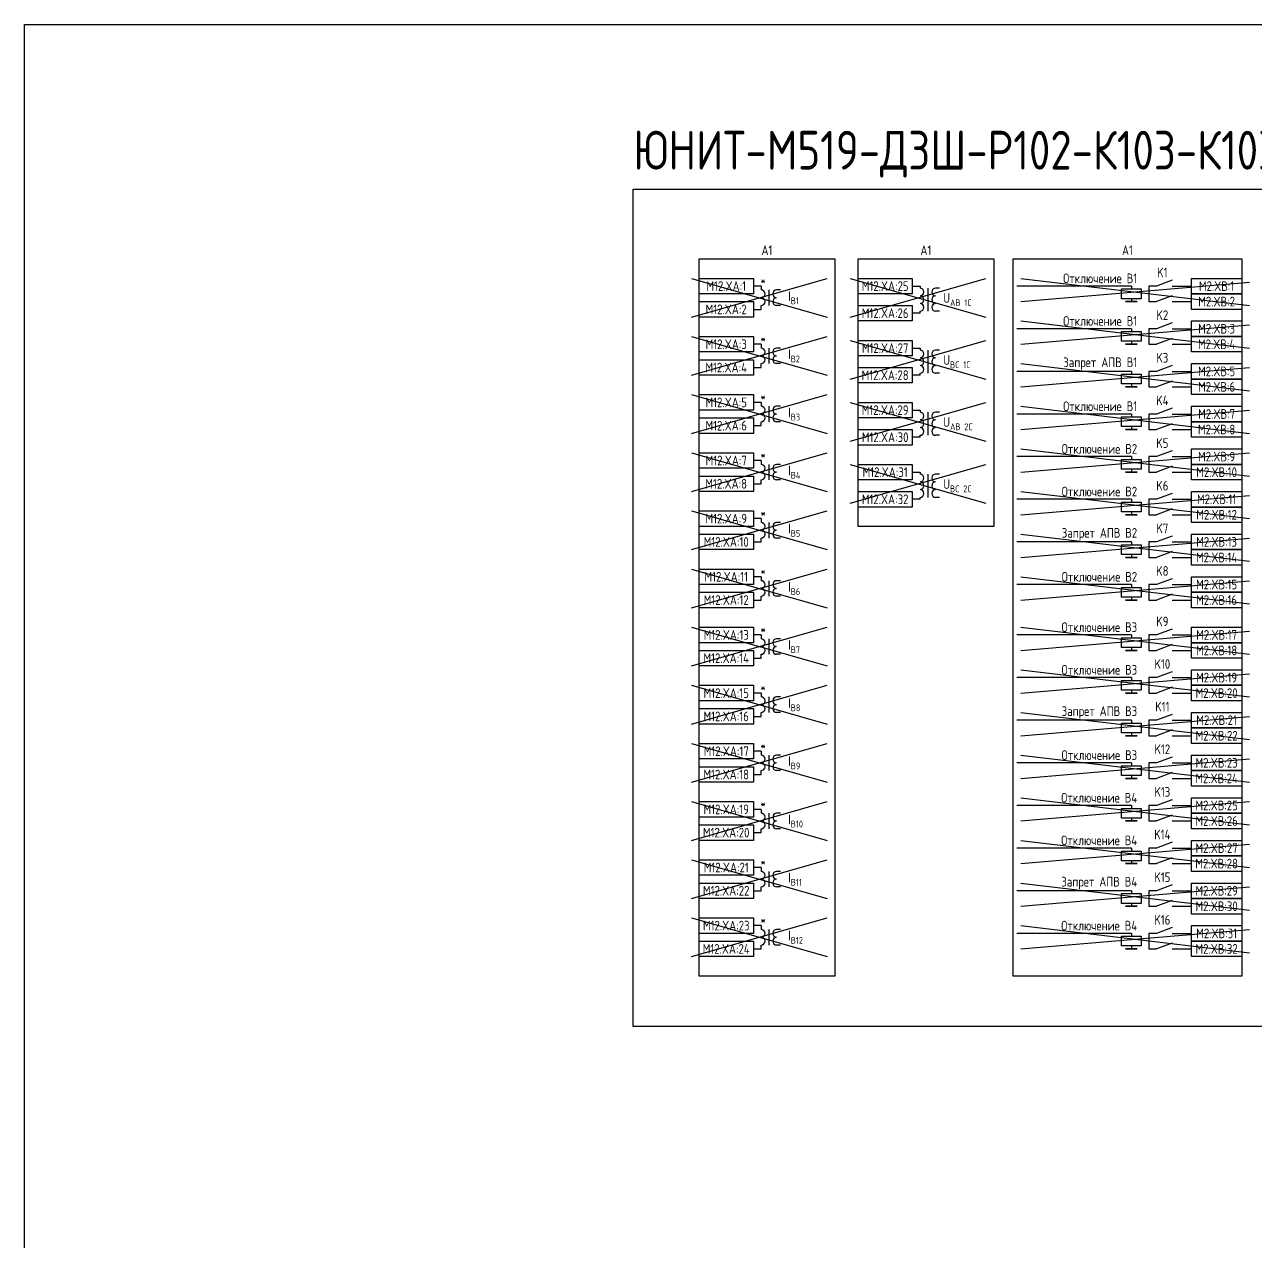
# Model space of a CAD drawing. Header units: millimetres. Extents: x -997 to 6341, y -90 to 618.
# Drawn here: x -997 to -679.5, y 304.1 to 618 of the extents above; entities that cross this region are included whole.
import ezdxf

# ---------------------------------------------------------------- set-up
doc = ezdxf.new("R2010")
doc.units = ezdxf.units.MM
doc.styles.add('Gost_type_A', font='GOST_A.TTF')

msp = doc.modelspace()

# ---------------------------------------------------------------- linework, layer by layer
at = {"color": 210}
for p, q in [((-825, 552.54), (-790, 542.54)), ((-825, 542.54), (-790, 552.54)), ((-784, 552.54), (-749, 542.54)), ((-784, 542.54), (-749, 552.54)), ((-740, 552.54), (-681, 545.54)), ((-740, 546.54), (-681, 551.54)), ((-740, 541.54), (-681, 534.54)), ((-740, 535.54), (-681, 540.54)), ((-825, 537.54), (-790, 527.54)), ((-825, 527.54), (-790, 537.54)), ((-784, 536.54), (-749, 526.54)), ((-784, 526.54), (-749, 536.54)), ((-740, 530.54), (-681, 523.54)), ((-740, 524.54), (-681, 529.54)), ((-825, 522.54), (-790, 512.54)), ((-825, 512.54), (-790, 522.54)), ((-784, 520.54), (-749, 510.54)), ((-784, 510.54), (-749, 520.54)), ((-740, 519.54), (-681, 512.54)), ((-740, 513.54), (-681, 518.54)), ((-740, 508.54), (-681, 501.54)), ((-825, 507.54), (-790, 497.54)), ((-825, 497.54), (-790, 507.54)), ((-740, 502.54), (-681, 507.54)), ((-784, 504.54), (-749, 494.54)), ((-784, 494.54), (-749, 504.54)), ((-740, 497.54), (-681, 490.54)), ((-740, 491.54), (-681, 496.54)), ((-825, 492.54), (-790, 482.54)), ((-825, 482.54), (-790, 492.54)), ((-740, 486.54), (-681, 479.54)), ((-740, 480.54), (-681, 485.54)), ((-825, 477.54), (-790, 467.54)), ((-825, 467.54), (-790, 477.54)), ((-740, 475.54), (-681, 468.54)), ((-740, 469.54), (-681, 474.54)), ((-825, 462.54), (-790, 452.54)), ((-825, 452.54), (-790, 462.54)), ((-740, 462.54), (-681, 455.54)), ((-740, 456.54), (-681, 461.54)), ((-740, 451.54), (-681, 444.54)), ((-740, 445.54), (-681, 450.54)), ((-825, 447.54), (-790, 437.54)), ((-825, 437.54), (-790, 447.54)), ((-740, 440.54), (-681, 433.54)), ((-740, 434.54), (-681, 439.54)), ((-825, 432.54), (-790, 422.54)), ((-825, 422.54), (-790, 432.54)), ((-740, 429.54), (-681, 422.54)), ((-740, 423.54), (-681, 428.54)), ((-825, 417.54), (-790, 407.54)), ((-825, 407.54), (-790, 417.54)), ((-740, 418.54), (-681, 411.54)), ((-740, 412.54), (-681, 417.54)), ((-740, 407.54), (-681, 400.54)), ((-740, 401.54), (-681, 406.54)), ((-825, 402.54), (-790, 392.54)), ((-825, 392.54), (-790, 402.54)), ((-740, 396.54), (-681, 389.54)), ((-740, 390.54), (-681, 395.54)), ((-740, 385.54), (-681, 378.54)), ((-740, 379.54), (-681, 384.54))]:
    msp.add_line(p, q, dxfattribs=at)
for p, q in [((-807, 550.54), (-809, 550.54)), ((-711.5, 550.54), (-741, 550.54)), ((-711.5, 550.54), (-711.5, 549.79)), ((-711.5, 547.29), (-711.5, 546.54)), ((-809, 544.54), (-807, 544.54)), ((-711.5, 539.54), (-741, 539.54)), ((-711.5, 539.54), (-711.5, 538.79)), ((-807, 535.54), (-809, 535.54)), ((-711.5, 536.29), (-711.5, 535.54)), ((-809, 529.54), (-807, 529.54)), ((-711.5, 528.54), (-741, 528.54)), ((-711.5, 528.54), (-711.5, 527.79)), ((-711.5, 525.29), (-711.5, 524.54)), ((-807, 520.54), (-809, 520.54)), ((-711.5, 517.54), (-741, 517.54)), ((-711.5, 517.54), (-711.5, 516.79)), ((-809, 514.54), (-807, 514.54)), ((-711.5, 514.29), (-711.5, 513.54)), ((-807, 505.54), (-809, 505.54)), ((-711.5, 506.54), (-741, 506.54)), ((-711.5, 506.54), (-711.5, 505.79)), ((-711.5, 503.29), (-711.5, 502.54)), ((-809, 499.54), (-807, 499.54)), ((-711.5, 495.54), (-741, 495.54)), ((-711.5, 495.54), (-711.5, 494.79)), ((-711.5, 492.29), (-711.5, 491.54)), ((-807, 490.54), (-809, 490.54)), ((-809, 484.54), (-807, 484.54)), ((-711.5, 484.54), (-741, 484.54)), ((-711.5, 484.54), (-711.5, 483.79)), ((-711.5, 481.29), (-711.5, 480.54)), ((-807, 475.54), (-809, 475.54)), ((-711.5, 473.54), (-741, 473.54)), ((-711.5, 473.54), (-711.5, 472.79)), ((-711.5, 470.29), (-711.5, 469.54)), ((-809, 469.54), (-807, 469.54)), ((-807, 460.54), (-809, 460.54)), ((-711.5, 460.54), (-741, 460.54)), ((-711.5, 460.54), (-711.5, 459.79)), ((-711.5, 457.29), (-711.5, 456.54)), ((-809, 454.54), (-807, 454.54)), ((-711.5, 449.54), (-741, 449.54)), ((-711.5, 449.54), (-711.5, 448.79)), ((-807, 445.54), (-809, 445.54)), ((-711.5, 446.29), (-711.5, 445.54)), ((-809, 439.54), (-807, 439.54)), ((-711.5, 438.54), (-741, 438.54)), ((-711.5, 438.54), (-711.5, 437.79)), ((-711.5, 435.29), (-711.5, 434.54)), ((-807, 430.54), (-809, 430.54)), ((-711.5, 427.54), (-741, 427.54)), ((-711.5, 427.54), (-711.5, 426.79)), ((-809, 424.54), (-807, 424.54)), ((-711.5, 424.29), (-711.5, 423.54)), ((-711.5, 416.54), (-741, 416.54)), ((-711.5, 416.54), (-711.5, 415.79)), ((-807, 415.54), (-809, 415.54)), ((-711.5, 413.29), (-711.5, 412.54)), ((-809, 409.54), (-807, 409.54)), ((-711.5, 405.54), (-741, 405.54)), ((-711.5, 405.54), (-711.5, 404.79)), ((-807, 400.54), (-809, 400.54)), ((-711.5, 402.29), (-711.5, 401.54)), ((-809, 394.54), (-807, 394.54)), ((-711.5, 394.54), (-741, 394.54)), ((-711.5, 394.54), (-711.5, 393.79)), ((-711.5, 391.29), (-711.5, 390.54)), ((-807, 385.54), (-809, 385.54)), ((-711.5, 383.54), (-741, 383.54)), ((-711.5, 383.54), (-711.5, 382.79)), ((-809, 379.54), (-807, 379.54)), ((-711.5, 380.29), (-711.5, 379.54))]:
    msp.add_line(p, q)
at = {"ltscale": 4}
for p, q in [((-807, 550.54), (-807, 549.54)), ((-807, 550.04), (-807, 549.54)), ((-805, 549.54), (-805, 545.54)), ((-805, 549.54), (-805, 545.54)), ((-802, 549.54), (-803, 549.54)), ((-802, 549.54), (-803, 549.54)), ((-768, 550.54), (-766, 550.54)), ((-766, 550.54), (-766, 550.04)), ((-766, 550.54), (-766, 550.04)), ((-764, 550.04), (-764, 546.04)), ((-761, 550.04), (-762, 550.04)), ((-764, 548.04), (-764, 544.04)), ((-807, 544.54), (-807, 545.54)), ((-802, 545.54), (-803, 545.54)), ((-802, 545.54), (-803, 545.54)), ((-766, 543.54), (-768, 543.54)), ((-766, 543.54), (-766, 544.04)), ((-761, 544.04), (-762, 544.04)), ((-807, 535.54), (-807, 534.54)), ((-807, 535.04), (-807, 534.54)), ((-805, 534.54), (-805, 530.54)), ((-805, 534.54), (-805, 530.54)), ((-802, 534.54), (-803, 534.54)), ((-802, 534.54), (-803, 534.54)), ((-768, 534.54), (-766, 534.54)), ((-766, 534.54), (-766, 534.04)), ((-766, 534.54), (-766, 534.04)), ((-764, 534.04), (-764, 530.04)), ((-761, 534.04), (-762, 534.04)), ((-807, 529.54), (-807, 530.54)), ((-802, 530.54), (-803, 530.54)), ((-802, 530.54), (-803, 530.54)), ((-764, 532.04), (-764, 528.04)), ((-766, 527.54), (-768, 527.54)), ((-766, 527.54), (-766, 528.04)), ((-761, 528.04), (-762, 528.04)), ((-807, 520.54), (-807, 519.54)), ((-807, 520.04), (-807, 519.54)), ((-805, 519.54), (-805, 515.54)), ((-805, 519.54), (-805, 515.54)), ((-802, 519.54), (-803, 519.54)), ((-802, 519.54), (-803, 519.54)), ((-768, 518.54), (-766, 518.54)), ((-766, 518.54), (-766, 518.04)), ((-766, 518.54), (-766, 518.04)), ((-764, 518.04), (-764, 514.04)), ((-761, 518.04), (-762, 518.04)), ((-807, 514.54), (-807, 515.54)), ((-802, 515.54), (-803, 515.54)), ((-802, 515.54), (-803, 515.54)), ((-764, 516.04), (-764, 512.04)), ((-766, 511.54), (-768, 511.54)), ((-766, 511.54), (-766, 512.04)), ((-761, 512.04), (-762, 512.04)), ((-807, 505.54), (-807, 504.54)), ((-807, 505.04), (-807, 504.54)), ((-805, 504.54), (-805, 500.54)), ((-805, 504.54), (-805, 500.54)), ((-802, 504.54), (-803, 504.54)), ((-802, 504.54), (-803, 504.54)), ((-768, 502.54), (-766, 502.54)), ((-766, 502.54), (-766, 502.04)), ((-766, 502.54), (-766, 502.04)), ((-764, 502.04), (-764, 498.04)), ((-761, 502.04), (-762, 502.04)), ((-807, 499.54), (-807, 500.54)), ((-802, 500.54), (-803, 500.54)), ((-802, 500.54), (-803, 500.54)), ((-764, 500.04), (-764, 496.04)), ((-766, 495.54), (-768, 495.54)), ((-766, 495.54), (-766, 496.04)), ((-761, 496.04), (-762, 496.04)), ((-807, 490.54), (-807, 489.54)), ((-807, 490.04), (-807, 489.54)), ((-805, 489.54), (-805, 485.54)), ((-805, 489.54), (-805, 485.54)), ((-802, 489.54), (-803, 489.54)), ((-802, 489.54), (-803, 489.54)), ((-807, 484.54), (-807, 485.54)), ((-802, 485.54), (-803, 485.54)), ((-802, 485.54), (-803, 485.54)), ((-807, 475.54), (-807, 474.54)), ((-807, 475.04), (-807, 474.54)), ((-805, 474.54), (-805, 470.54)), ((-805, 474.54), (-805, 470.54)), ((-802, 474.54), (-803, 474.54)), ((-802, 474.54), (-803, 474.54)), ((-807, 469.54), (-807, 470.54)), ((-802, 470.54), (-803, 470.54)), ((-802, 470.54), (-803, 470.54)), ((-807, 460.54), (-807, 459.54)), ((-807, 460.04), (-807, 459.54)), ((-805, 459.54), (-805, 455.54)), ((-805, 459.54), (-805, 455.54)), ((-802, 459.54), (-803, 459.54)), ((-802, 459.54), (-803, 459.54)), ((-807, 454.54), (-807, 455.54)), ((-802, 455.54), (-803, 455.54)), ((-802, 455.54), (-803, 455.54)), ((-807, 445.54), (-807, 444.54)), ((-807, 445.04), (-807, 444.54)), ((-805, 444.54), (-805, 440.54)), ((-805, 444.54), (-805, 440.54)), ((-802, 444.54), (-803, 444.54)), ((-802, 444.54), (-803, 444.54)), ((-807, 439.54), (-807, 440.54)), ((-802, 440.54), (-803, 440.54)), ((-802, 440.54), (-803, 440.54)), ((-807, 430.54), (-807, 429.54)), ((-807, 430.04), (-807, 429.54)), ((-805, 429.54), (-805, 425.54)), ((-805, 429.54), (-805, 425.54)), ((-802, 429.54), (-803, 429.54)), ((-802, 429.54), (-803, 429.54)), ((-807, 424.54), (-807, 425.54)), ((-802, 425.54), (-803, 425.54)), ((-802, 425.54), (-803, 425.54)), ((-807, 415.54), (-807, 414.54)), ((-807, 415.04), (-807, 414.54)), ((-805, 414.54), (-805, 410.54)), ((-805, 414.54), (-805, 410.54)), ((-802, 414.54), (-803, 414.54)), ((-802, 414.54), (-803, 414.54)), ((-807, 409.54), (-807, 410.54)), ((-802, 410.54), (-803, 410.54)), ((-802, 410.54), (-803, 410.54)), ((-807, 400.54), (-807, 399.54)), ((-807, 400.04), (-807, 399.54)), ((-805, 399.54), (-805, 395.54)), ((-805, 399.54), (-805, 395.54)), ((-802, 399.54), (-803, 399.54)), ((-802, 399.54), (-803, 399.54)), ((-807, 394.54), (-807, 395.54)), ((-802, 395.54), (-803, 395.54)), ((-802, 395.54), (-803, 395.54)), ((-807, 385.54), (-807, 384.54)), ((-807, 385.04), (-807, 384.54)), ((-805, 384.54), (-805, 380.54)), ((-805, 384.54), (-805, 380.54)), ((-802, 384.54), (-803, 384.54)), ((-802, 384.54), (-803, 384.54)), ((-807, 379.54), (-807, 380.54)), ((-802, 380.54), (-803, 380.54)), ((-802, 380.54), (-803, 380.54))]:
    msp.add_line(p, q, dxfattribs=at)
at = {"ltscale": 1.08}
for p, q in [((-705, 550.54), (-707, 550.54)), ((-707, 550.54), (-707, 546.54)), ((-701, 550.54), (-696, 550.54)), ((-707, 546.54), (-705, 546.54)), ((-701, 546.54), (-696, 546.54)), ((-705, 539.54), (-707, 539.54)), ((-707, 539.54), (-707, 535.54)), ((-701, 539.54), (-696, 539.54)), ((-707, 535.54), (-705, 535.54)), ((-701, 535.54), (-696, 535.54)), ((-705, 528.54), (-707, 528.54)), ((-707, 528.54), (-707, 524.54)), ((-701, 528.54), (-696, 528.54)), ((-707, 524.54), (-705, 524.54)), ((-701, 524.54), (-696, 524.54)), ((-705, 517.54), (-707, 517.54)), ((-707, 517.54), (-707, 513.54)), ((-701, 517.54), (-696, 517.54)), ((-707, 513.54), (-705, 513.54)), ((-701, 513.54), (-696, 513.54)), ((-705, 506.54), (-707, 506.54)), ((-707, 506.54), (-707, 502.54)), ((-701, 506.54), (-696, 506.54)), ((-707, 502.54), (-705, 502.54)), ((-701, 502.54), (-696, 502.54)), ((-705, 495.54), (-707, 495.54)), ((-707, 495.54), (-707, 491.54)), ((-701, 495.54), (-696, 495.54)), ((-707, 491.54), (-705, 491.54)), ((-701, 491.54), (-696, 491.54)), ((-705, 484.54), (-707, 484.54)), ((-707, 484.54), (-707, 480.54)), ((-701, 484.54), (-696, 484.54)), ((-707, 480.54), (-705, 480.54)), ((-701, 480.54), (-696, 480.54)), ((-705, 473.54), (-707, 473.54)), ((-707, 473.54), (-707, 469.54)), ((-701, 473.54), (-696, 473.54)), ((-707, 469.54), (-705, 469.54)), ((-701, 469.54), (-696, 469.54)), ((-705, 460.54), (-707, 460.54)), ((-707, 460.54), (-707, 456.54)), ((-701, 460.54), (-696, 460.54)), ((-707, 456.54), (-705, 456.54)), ((-701, 456.54), (-696, 456.54)), ((-705, 449.54), (-707, 449.54)), ((-707, 449.54), (-707, 445.54)), ((-701, 449.54), (-696, 449.54)), ((-707, 445.54), (-705, 445.54)), ((-701, 445.54), (-696, 445.54)), ((-705, 438.54), (-707, 438.54)), ((-707, 438.54), (-707, 434.54)), ((-701, 438.54), (-696, 438.54)), ((-707, 434.54), (-705, 434.54)), ((-701, 434.54), (-696, 434.54)), ((-705, 427.54), (-707, 427.54)), ((-707, 427.54), (-707, 423.54)), ((-701, 427.54), (-696, 427.54)), ((-707, 423.54), (-705, 423.54)), ((-701, 423.54), (-696, 423.54)), ((-705, 416.54), (-707, 416.54)), ((-707, 416.54), (-707, 412.54)), ((-701, 416.54), (-696, 416.54)), ((-707, 412.54), (-705, 412.54)), ((-701, 412.54), (-696, 412.54)), ((-705, 405.54), (-707, 405.54)), ((-707, 405.54), (-707, 401.54)), ((-701, 405.54), (-696, 405.54)), ((-707, 401.54), (-705, 401.54)), ((-701, 401.54), (-696, 401.54)), ((-705, 394.54), (-707, 394.54)), ((-707, 394.54), (-707, 390.54)), ((-701, 394.54), (-696, 394.54)), ((-707, 390.54), (-705, 390.54)), ((-701, 390.54), (-696, 390.54)), ((-705, 383.54), (-707, 383.54)), ((-707, 383.54), (-707, 379.54)), ((-701, 383.54), (-696, 383.54)), ((-707, 379.54), (-705, 379.54)), ((-701, 379.54), (-696, 379.54))]:
    msp.add_line(p, q, dxfattribs=at)
at = {"ltscale": 4.32}
for p, q in [((-701, 552.04), (-705, 550.54)), ((-701, 548.04), (-705, 546.54)), ((-701, 541.04), (-705, 539.54)), ((-701, 537.04), (-705, 535.54)), ((-701, 530.04), (-705, 528.54)), ((-701, 526.04), (-705, 524.54)), ((-701, 519.04), (-705, 517.54)), ((-701, 515.04), (-705, 513.54)), ((-701, 508.04), (-705, 506.54)), ((-701, 504.04), (-705, 502.54)), ((-701, 497.04), (-705, 495.54)), ((-701, 493.04), (-705, 491.54)), ((-701, 486.04), (-705, 484.54)), ((-701, 482.04), (-705, 480.54)), ((-701, 475.04), (-705, 473.54)), ((-701, 471.04), (-705, 469.54)), ((-701, 462.04), (-705, 460.54)), ((-701, 458.04), (-705, 456.54)), ((-701, 451.04), (-705, 449.54)), ((-701, 447.04), (-705, 445.54)), ((-701, 440.04), (-705, 438.54)), ((-701, 436.04), (-705, 434.54)), ((-701, 429.04), (-705, 427.54)), ((-701, 425.04), (-705, 423.54)), ((-701, 418.04), (-705, 416.54)), ((-701, 414.04), (-705, 412.54)), ((-701, 407.04), (-705, 405.54)), ((-701, 403.04), (-705, 401.54)), ((-701, 396.04), (-705, 394.54)), ((-701, 392.04), (-705, 390.54)), ((-701, 385.04), (-705, 383.54)), ((-701, 381.04), (-705, 379.54))]:
    msp.add_line(p, q, dxfattribs=at)
at = {"color": 114, "true_color": 0x139b48}
for p, q in [((-825, 387.54), (-790, 377.54)), ((-825, 377.54), (-790, 387.54))]:
    msp.add_line(p, q, dxfattribs=at)
for points in [[(-997, 618), (6340.99, 618), (6340.99, -90), (-997, -90)], [(-840, 575.54), (15, 575.54), (15, 359.54), (-840, 359.54)], [(-823, 557.54), (-788, 557.54), (-788, 372.54), (-823, 372.54)], [(-782, 557.54), (-747, 557.54), (-747, 488.54), (-782, 488.54)], [(-742, 557.54), (-683, 557.54), (-683, 372.54), (-742, 372.54)], [(-823, 552.54), (-809, 552.54), (-809, 548.54), (-823, 548.54)], [(-782, 552.54), (-768, 552.54), (-768, 548.54), (-782, 548.54)], [(-696, 552.54), (-683, 552.54), (-683, 548.54), (-696, 548.54)], [(-709, 549.79), (-709, 547.29), (-714, 547.29), (-714, 549.79)], [(-823, 546.54), (-809, 546.54), (-809, 542.54), (-823, 542.54)], [(-710, 546.54), (-713, 546.54)], [(-696, 548.54), (-683, 548.54), (-683, 544.54), (-696, 544.54)], [(-782, 545.54), (-768, 545.54), (-768, 541.54), (-782, 541.54)], [(-696, 541.54), (-683, 541.54), (-683, 537.54), (-696, 537.54)], [(-823, 537.54), (-809, 537.54), (-809, 533.54), (-823, 533.54)], [(-709, 538.79), (-709, 536.29), (-714, 536.29), (-714, 538.79)], [(-696, 537.54), (-683, 537.54), (-683, 533.54), (-696, 533.54)], [(-782, 536.54), (-768, 536.54), (-768, 532.54), (-782, 532.54)], [(-710, 535.54), (-713, 535.54)], [(-823, 531.54), (-809, 531.54), (-809, 527.54), (-823, 527.54)], [(-696, 530.54), (-683, 530.54), (-683, 526.54), (-696, 526.54)], [(-782, 529.54), (-768, 529.54), (-768, 525.54), (-782, 525.54)], [(-709, 527.79), (-709, 525.29), (-714, 525.29), (-714, 527.79)], [(-710, 524.54), (-713, 524.54)], [(-696, 526.54), (-683, 526.54), (-683, 522.54), (-696, 522.54)], [(-823, 522.54), (-809, 522.54), (-809, 518.54), (-823, 518.54)], [(-782, 520.54), (-768, 520.54), (-768, 516.54), (-782, 516.54)], [(-696, 519.54), (-683, 519.54), (-683, 515.54), (-696, 515.54)], [(-823, 516.54), (-809, 516.54), (-809, 512.54), (-823, 512.54)], [(-709, 516.79), (-709, 514.29), (-714, 514.29), (-714, 516.79)], [(-696, 515.54), (-683, 515.54), (-683, 511.54), (-696, 511.54)], [(-782, 513.54), (-768, 513.54), (-768, 509.54), (-782, 509.54)], [(-710, 513.54), (-713, 513.54)], [(-696, 508.54), (-683, 508.54), (-683, 504.54), (-696, 504.54)], [(-823, 507.54), (-809, 507.54), (-809, 503.54), (-823, 503.54)], [(-709, 505.79), (-709, 503.29), (-714, 503.29), (-714, 505.79)], [(-782, 504.54), (-768, 504.54), (-768, 500.54), (-782, 500.54)], [(-710, 502.54), (-713, 502.54)], [(-696, 504.54), (-683, 504.54), (-683, 500.54), (-696, 500.54)], [(-823, 501.54), (-809, 501.54), (-809, 497.54), (-823, 497.54)], [(-782, 497.54), (-768, 497.54), (-768, 493.54), (-782, 493.54)], [(-696, 497.54), (-683, 497.54), (-683, 493.54), (-696, 493.54)], [(-823, 492.54), (-809, 492.54), (-809, 488.54), (-823, 488.54)], [(-709, 494.79), (-709, 492.29), (-714, 492.29), (-714, 494.79)], [(-696, 493.54), (-683, 493.54), (-683, 489.54), (-696, 489.54)], [(-710, 491.54), (-713, 491.54)], [(-823, 486.54), (-809, 486.54), (-809, 482.54), (-823, 482.54)], [(-696, 486.54), (-683, 486.54), (-683, 482.54), (-696, 482.54)], [(-709, 483.79), (-709, 481.29), (-714, 481.29), (-714, 483.79)], [(-710, 480.54), (-713, 480.54)], [(-696, 482.54), (-683, 482.54), (-683, 478.54), (-696, 478.54)], [(-823, 477.54), (-809, 477.54), (-809, 473.54), (-823, 473.54)], [(-696, 475.54), (-683, 475.54), (-683, 471.54), (-696, 471.54)], [(-823, 471.54), (-809, 471.54), (-809, 467.54), (-823, 467.54)], [(-709, 472.79), (-709, 470.29), (-714, 470.29), (-714, 472.79)], [(-696, 471.54), (-683, 471.54), (-683, 467.54), (-696, 467.54)], [(-710, 469.54), (-713, 469.54)], [(-823, 462.54), (-809, 462.54), (-809, 458.54), (-823, 458.54)], [(-696, 462.54), (-683, 462.54), (-683, 458.54), (-696, 458.54)], [(-709, 459.79), (-709, 457.29), (-714, 457.29), (-714, 459.79)], [(-696, 458.54), (-683, 458.54), (-683, 454.54), (-696, 454.54)], [(-823, 456.54), (-809, 456.54), (-809, 452.54), (-823, 452.54)], [(-710, 456.54), (-713, 456.54)], [(-696, 451.54), (-683, 451.54), (-683, 447.54), (-696, 447.54)], [(-709, 448.79), (-709, 446.29), (-714, 446.29), (-714, 448.79)], [(-823, 447.54), (-809, 447.54), (-809, 443.54), (-823, 443.54)], [(-710, 445.54), (-713, 445.54)], [(-696, 447.54), (-683, 447.54), (-683, 443.54), (-696, 443.54)], [(-823, 441.54), (-809, 441.54), (-809, 437.54), (-823, 437.54)], [(-696, 440.54), (-683, 440.54), (-683, 436.54), (-696, 436.54)], [(-709, 437.79), (-709, 435.29), (-714, 435.29), (-714, 437.79)], [(-696, 436.54), (-683, 436.54), (-683, 432.54), (-696, 432.54)], [(-823, 432.54), (-809, 432.54), (-809, 428.54), (-823, 428.54)], [(-710, 434.54), (-713, 434.54)], [(-696, 429.54), (-683, 429.54), (-683, 425.54), (-696, 425.54)], [(-823, 426.54), (-809, 426.54), (-809, 422.54), (-823, 422.54)], [(-709, 426.79), (-709, 424.29), (-714, 424.29), (-714, 426.79)], [(-696, 425.54), (-683, 425.54), (-683, 421.54), (-696, 421.54)], [(-710, 423.54), (-713, 423.54)], [(-823, 417.54), (-809, 417.54), (-809, 413.54), (-823, 413.54)], [(-696, 418.54), (-683, 418.54), (-683, 414.54), (-696, 414.54)], [(-709, 415.79), (-709, 413.29), (-714, 413.29), (-714, 415.79)], [(-696, 414.54), (-683, 414.54), (-683, 410.54), (-696, 410.54)], [(-823, 411.54), (-809, 411.54), (-809, 407.54), (-823, 407.54)], [(-710, 412.54), (-713, 412.54)], [(-696, 407.54), (-683, 407.54), (-683, 403.54), (-696, 403.54)], [(-709, 404.79), (-709, 402.29), (-714, 402.29), (-714, 404.79)], [(-696, 403.54), (-683, 403.54), (-683, 399.54), (-696, 399.54)], [(-823, 402.54), (-809, 402.54), (-809, 398.54), (-823, 398.54)], [(-710, 401.54), (-713, 401.54)], [(-823, 396.54), (-809, 396.54), (-809, 392.54), (-823, 392.54)], [(-709, 393.79), (-709, 391.29), (-714, 391.29), (-714, 393.79)], [(-696, 396.54), (-683, 396.54), (-683, 392.54), (-696, 392.54)], [(-710, 390.54), (-713, 390.54)], [(-696, 392.54), (-683, 392.54), (-683, 388.54), (-696, 388.54)], [(-823, 387.54), (-809, 387.54), (-809, 383.54), (-823, 383.54)], [(-696, 385.54), (-683, 385.54), (-683, 381.54), (-696, 381.54)], [(-823, 381.54), (-809, 381.54), (-809, 377.54), (-823, 377.54)], [(-709, 382.79), (-709, 380.29), (-714, 380.29), (-714, 382.79)], [(-696, 381.54), (-683, 381.54), (-683, 377.54), (-696, 377.54)], [(-710, 379.54), (-713, 379.54)]]:
    msp.add_lwpolyline(points, close=True)
at = {"ltscale": 4}
for centre, start, end in [((-807, 548.54), 270, 90), ((-807, 548.54), 270, 90), ((-803, 548.54), 90, 270), ((-803, 548.54), 90, 270), ((-766, 549.04), 270, 90), ((-762, 549.04), 90, 270), ((-762, 549.04), 90, 270), ((-807, 546.54), 270, 90), ((-807, 546.54), 270, 90), ((-803, 546.54), 90, 270), ((-803, 546.54), 90, 270), ((-766, 547.04), 270, 90), ((-762, 547.04), 90, 270), ((-762, 547.04), 90, 270), ((-766, 545.04), 270, 90), ((-762, 545.04), 90, 270), ((-807, 533.54), 270, 90), ((-807, 533.54), 270, 90), ((-803, 533.54), 90, 270), ((-803, 533.54), 90, 270), ((-766, 533.04), 270, 90), ((-762, 533.04), 90, 270), ((-762, 533.04), 90, 270), ((-807, 531.54), 270, 90), ((-807, 531.54), 270, 90), ((-803, 531.54), 90, 270), ((-803, 531.54), 90, 270), ((-766, 531.04), 270, 90), ((-762, 531.04), 90, 270), ((-762, 531.04), 90, 270), ((-766, 529.04), 270, 90), ((-762, 529.04), 90, 270), ((-807, 518.54), 270, 90), ((-807, 518.54), 270, 90), ((-807, 516.54), 270, 90), ((-807, 516.54), 270, 90), ((-803, 518.54), 90, 270), ((-803, 518.54), 90, 270), ((-803, 516.54), 90, 270), ((-803, 516.54), 90, 270), ((-766, 517.04), 270, 90), ((-762, 517.04), 90, 270), ((-762, 517.04), 90, 270), ((-766, 515.04), 270, 90), ((-762, 515.04), 90, 270), ((-762, 515.04), 90, 270), ((-766, 513.04), 270, 90), ((-762, 513.04), 90, 270), ((-807, 503.54), 270, 90), ((-807, 503.54), 270, 90), ((-807, 501.54), 270, 90), ((-807, 501.54), 270, 90), ((-803, 503.54), 90, 270), ((-803, 503.54), 90, 270), ((-803, 501.54), 90, 270), ((-803, 501.54), 90, 270), ((-766, 501.04), 270, 90), ((-762, 501.04), 90, 270), ((-762, 501.04), 90, 270), ((-766, 499.04), 270, 90), ((-762, 499.04), 90, 270), ((-762, 499.04), 90, 270), ((-766, 497.04), 270, 90), ((-762, 497.04), 90, 270), ((-807, 488.54), 270, 90), ((-807, 488.54), 270, 90), ((-803, 488.54), 90, 270), ((-803, 488.54), 90, 270), ((-807, 486.54), 270, 90), ((-807, 486.54), 270, 90), ((-803, 486.54), 90, 270), ((-803, 486.54), 90, 270), ((-807, 473.54), 270, 90), ((-807, 473.54), 270, 90), ((-803, 473.54), 90, 270), ((-803, 473.54), 90, 270), ((-807, 471.54), 270, 90), ((-807, 471.54), 270, 90), ((-803, 471.54), 90, 270), ((-803, 471.54), 90, 270), ((-807, 458.54), 270, 90), ((-807, 458.54), 270, 90), ((-807, 456.54), 270, 90), ((-807, 456.54), 270, 90), ((-803, 458.54), 90, 270), ((-803, 458.54), 90, 270), ((-803, 456.54), 90, 270), ((-803, 456.54), 90, 270), ((-807, 443.54), 270, 90), ((-807, 443.54), 270, 90), ((-803, 443.54), 90, 270), ((-803, 443.54), 90, 270), ((-807, 441.54), 270, 90), ((-807, 441.54), 270, 90), ((-803, 441.54), 90, 270), ((-803, 441.54), 90, 270), ((-807, 428.54), 270, 90), ((-807, 428.54), 270, 90), ((-803, 428.54), 90, 270), ((-803, 428.54), 90, 270), ((-807, 426.54), 270, 90), ((-807, 426.54), 270, 90), ((-803, 426.54), 90, 270), ((-803, 426.54), 90, 270), ((-807, 413.54), 270, 90), ((-807, 413.54), 270, 90), ((-803, 413.54), 90, 270), ((-803, 413.54), 90, 270), ((-807, 411.54), 270, 90), ((-807, 411.54), 270, 90), ((-803, 411.54), 90, 270), ((-803, 411.54), 90, 270), ((-807, 398.54), 270, 90), ((-807, 398.54), 270, 90), ((-807, 396.54), 270, 90), ((-807, 396.54), 270, 90), ((-803, 398.54), 90, 270), ((-803, 398.54), 90, 270), ((-803, 396.54), 90, 270), ((-803, 396.54), 90, 270), ((-807, 383.54), 270, 90), ((-807, 383.54), 270, 90), ((-803, 383.54), 90, 270), ((-803, 383.54), 90, 270), ((-807, 381.54), 270, 90), ((-807, 381.54), 270, 90), ((-803, 381.54), 90, 270), ((-803, 381.54), 90, 270)]:
    msp.add_arc(centre, 1, start, end, dxfattribs=at)

# ---------------------------------------------------------------- texts
at = {"line_spacing_factor": 0.9, "style": 'Gost_type_A'}
for s, insert, char_height, width, attachment_point in [('ЮНИТ-М519-ДЗШ-Р102-К103-К103-К103-х-х-В101-В101-В101-В101-В101-М1С4.0С00-С01.03', (-840, 578.54), 10, 855, 7), ('A1', (-805.5, 558.54), 2.5, 35, 8), ('A1', (-764.5, 558.54), 2.5, 35, 8), ('A1', (-712.5, 558.54), 2.5, 59, 8)]:
    msp.add_mtext(s, dxfattribs=dict(at, insert=insert, char_height=char_height, width=width, attachment_point=attachment_point))
at = {"char_height": 2.5, "style": 'Gost_type_A'}
for s, insert, width, attachment_point in [('Отключение В1', (-710, 552.54), 31.0015, 6), ('K1', (-703.5, 554.04), 5, 5), ('M12.XA:1', (-816, 550.54), 14, 5), ('*', (-806.5, 552.04), 3, 5), ('M12.XA:25', (-775, 550.54), 14, 5), ('M2.XВ:1', (-689.5, 550.54), 13, 5), ('\\A1;I{\\H0.7x;\\S^ B1;}', (-800, 547.54), 8, 4), ('\\A1;U{\\H0.7x;\\S^ AB 1C;}', (-760, 547.04), 12, 4), ('M2.XВ:2', (-689.5, 546.54), 13, 5), ('M12.XA:2', (-816.01, 544.54), 14.018, 5), ('M12.XA:26', (-775.01, 543.54), 14.018, 5), ('K2', (-703.5, 543.04), 5, 5), ('Отключение В1', (-710, 541.54), 31.0015, 6), ('M2.XВ:3', (-689.5, 539.54), 13, 5), ('M12.XA:3', (-816, 535.54), 14, 5), ('*', (-806.5, 537.04), 3, 5), ('M2.XВ:4', (-689.5, 535.54), 13, 5), ('\\A1;I{\\H0.7x;\\S^ B2;}', (-800, 532.54), 8, 4), ('M12.XA:27', (-775.01, 534.54), 14.018, 5), ('M12.XA:4', (-816.01, 529.53), 14.018, 5), ('\\A1;U{\\H0.7x;\\S^ BC 1C;}', (-760, 531.04), 12, 4), ('Запрет АПВ В1', (-710, 530.54), 31.0015, 6), ('K3', (-703.5, 532.04), 5, 5), ('M12.XA:28', (-775.01, 527.54), 14.018, 5), ('M2.XВ:5', (-689.5, 528.54), 13, 5), ('M2.XВ:6', (-689.5, 524.54), 13, 5), ('M12.XA:5', (-816, 520.54), 14, 5), ('*', (-806.5, 522.04), 3, 5), ('Отключение В1', (-710, 519.54), 31.0015, 6), ('K4', (-703.5, 521.04), 5, 5), ('\\A1;I{\\H0.7x;\\S^ B3;}', (-800, 517.54), 8, 4), ('M12.XA:29', (-775.01, 518.54), 14.018, 5), ('M2.XВ:7', (-689.5, 517.54), 13, 5), ('M12.XA:6', (-816.01, 514.53), 14.018, 5), ('\\A1;U{\\H0.7x;\\S^ AB 2C;}', (-760, 515.04), 12, 4), ('M2.XВ:8', (-689.5, 513.54), 13, 5), ('M12.XA:30', (-775.01, 511.54), 14.018, 5), ('K5', (-703.5, 510.04), 5, 5), ('Отключение В2', (-710, 508.54), 31.0015, 6), ('M12.XA:7', (-816, 505.54), 14, 5), ('*', (-806.5, 507.04), 3, 5), ('M2.XВ:9', (-689.5, 506.54), 13, 5), ('\\A1;I{\\H0.7x;\\S^ B4;}', (-800, 502.54), 8, 4), ('M12.XA:31', (-775.01, 502.54), 14.018, 5), ('M2.XВ:10', (-689.5, 502.54), 13, 5), ('M12.XA:8', (-816.01, 499.53), 14.018, 5), ('\\A1;U{\\H0.7x;\\S^ BC 2C;}', (-760, 499.04), 12, 4), ('Отключение В2', (-710, 497.54), 31.0015, 6), ('K6', (-703.5, 499.04), 5, 5), ('M12.XA:32', (-775.01, 495.54), 14.018, 5), ('M2.XВ:11', (-689.5, 495.54), 13, 5), ('*', (-806.5, 492.04), 3, 5), ('M2.XВ:12', (-689.5, 491.54), 13, 5), ('M12.XA:9', (-816, 490.54), 14, 5), ('\\A1;I{\\H0.7x;\\S^ B5;}', (-800, 487.54), 8, 4), ('K7', (-703.5, 488.04), 5, 5), ('M12.XA:10', (-816.01, 484.53), 14.018, 5), ('Запрет АПВ В2', (-710, 486.54), 31.0015, 6), ('M2.XВ:13', (-689.5, 484.54), 13, 5), ('M2.XВ:14', (-689.5, 480.54), 13, 5), ('M12.XA:11', (-816, 475.54), 14, 5), ('*', (-806.5, 477.04), 3, 5), ('Отключение В2', (-710, 475.54), 31.0015, 6), ('K8', (-703.5, 477.04), 5, 5), ('\\A1;I{\\H0.7x;\\S^ B6;}', (-800, 472.54), 8, 4), ('M2.XВ:15', (-689.5, 473.54), 13, 5), ('M12.XA:12', (-816.01, 469.54), 14.018, 5), ('M2.XВ:16', (-689.5, 469.54), 13, 5), ('Отключение В3', (-710, 462.54), 31.0015, 6), ('K9', (-703.5, 464.04), 5, 5), ('M12.XA:13', (-816, 460.54), 14, 5), ('*', (-806.5, 462.04), 3, 5), ('M2.XВ:17', (-689.5, 460.54), 13, 5), ('\\A1;I{\\H0.7x;\\S^ B7;}', (-800, 457.54), 10.8818, 4), ('M2.XВ:18', (-689.5, 456.54), 13, 5), ('M12.XA:14', (-816.01, 454.54), 14.018, 5), ('K10', (-703.5, 453.04), 5, 5), ('Отключение В3', (-710, 451.54), 31.0015, 6), ('M2.XВ:19', (-689.5, 449.54), 13, 5), ('M12.XA:15', (-816, 445.54), 14, 5), ('*', (-806.5, 447.04), 3, 5), ('M2.XВ:20', (-689.5, 445.54), 13, 5), ('\\A1;I{\\H0.7x;\\S^ B8;}', (-800, 442.54), 8, 4), ('Запрет АПВ В3', (-710, 440.54), 31.0015, 6), ('K11', (-703.5, 442.04), 5, 5), ('M12.XA:16', (-816.01, 439.53), 14.018, 5), ('M2.XВ:21', (-689.5, 438.54), 13, 5), ('M2.XВ:22', (-689.5, 434.54), 13, 5), ('*', (-806.5, 432.04), 3, 5), ('K12', (-703.5, 431.04), 5, 5), ('M12.XA:17', (-816, 430.54), 14, 5), ('\\A1;I{\\H0.7x;\\S^ B9;}', (-800, 427.54), 8, 4), ('Отключение В3', (-710, 429.54), 31.0015, 6), ('M2.XВ:23', (-689.5, 427.54), 13, 5), ('M12.XA:18', (-816.01, 424.53), 14.018, 5), ('M2.XВ:24', (-689.5, 423.54), 13, 5), ('Отключение В4', (-710, 418.54), 31.0015, 6), ('K13', (-703.5, 420.04), 5, 5), ('M12.XA:19', (-816, 415.54), 14, 5), ('*', (-806.5, 417.04), 3, 5), ('M2.XВ:25', (-689.5, 416.54), 13, 5), ('\\A1;I{\\H0.7x;\\S^ B10;}', (-800, 412.54), 8, 4), ('M2.XВ:26', (-689.5, 412.54), 13, 5), ('M12.XA:20', (-816.01, 409.53), 14.018, 5), ('K14', (-703.5, 409.04), 5, 5), ('Отключение В4', (-710, 407.54), 31.0015, 6), ('M2.XВ:27', (-689.5, 405.54), 13, 5), ('M12.XA:21', (-816, 400.54), 14, 5), ('*', (-806.5, 402.04), 3, 5), ('M2.XВ:28', (-689.5, 401.54), 13, 5), ('\\A1;I{\\H0.7x;\\S^ B11;}', (-800, 397.54), 8, 4), ('Запрет АПВ В4', (-710, 396.54), 31.0015, 6), ('K15', (-703.5, 398.04), 5, 5), ('M12.XA:22', (-816.01, 394.54), 14.018, 5), ('M2.XВ:29', (-689.5, 394.54), 13, 5), ('M2.XВ:30', (-689.5, 390.54), 13, 5), ('K16', (-703.5, 387.04), 5, 5), ('M12.XA:23', (-816, 385.54), 14, 5), ('*', (-806.5, 387.04), 3, 5), ('\\A1;I{\\H0.7x;\\S^ B12;}', (-800, 382.54), 8, 4), ('Отключение В4', (-710, 385.54), 31.0015, 6), ('M2.XВ:31', (-689.5, 383.54), 13, 5), ('M12.XA:24', (-816.01, 379.53), 14.018, 5), ('M2.XВ:32', (-689.5, 379.54), 13, 5)]:
    msp.add_mtext(s, dxfattribs=dict(at, insert=insert, width=width, attachment_point=attachment_point))

doc.saveas('drawing.dxf')
